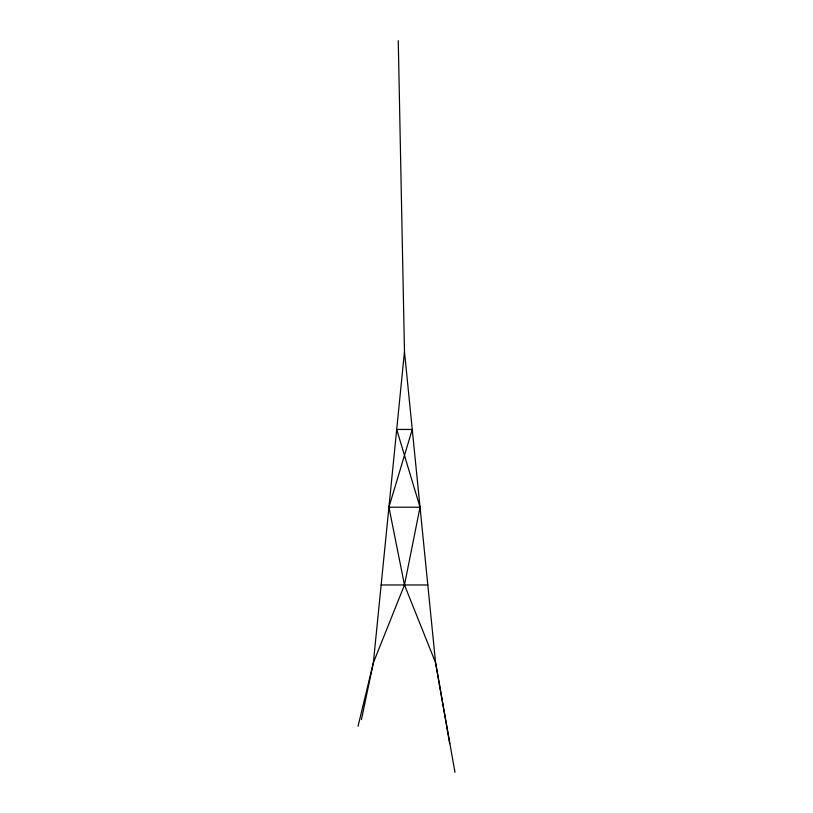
<?xml version="1.0" encoding="UTF-8"?>
<svg xmlns="http://www.w3.org/2000/svg" width="813" height="813" viewBox="0 0 813 813"><rect width="100%" height="100%" fill="white"/><g stroke="black" fill="none" stroke-linecap="round" stroke-linejoin="round"><path stroke-width="1.22" d="M398.258 40.65L404.478 351.694L373.37 662.727L361.429 719.576M454.985 772.35L435.585 662.727L404.478 584.974L388.929 507.21L412.252 429.447L396.703 429.447L420.026 507.21L404.478 584.974L373.37 662.727L358.015 726.314M388.929 507.21L420.026 507.21M381.155 584.974L427.811 584.974M449.711 743.722L435.585 662.727L404.478 351.694"/></g></svg>
